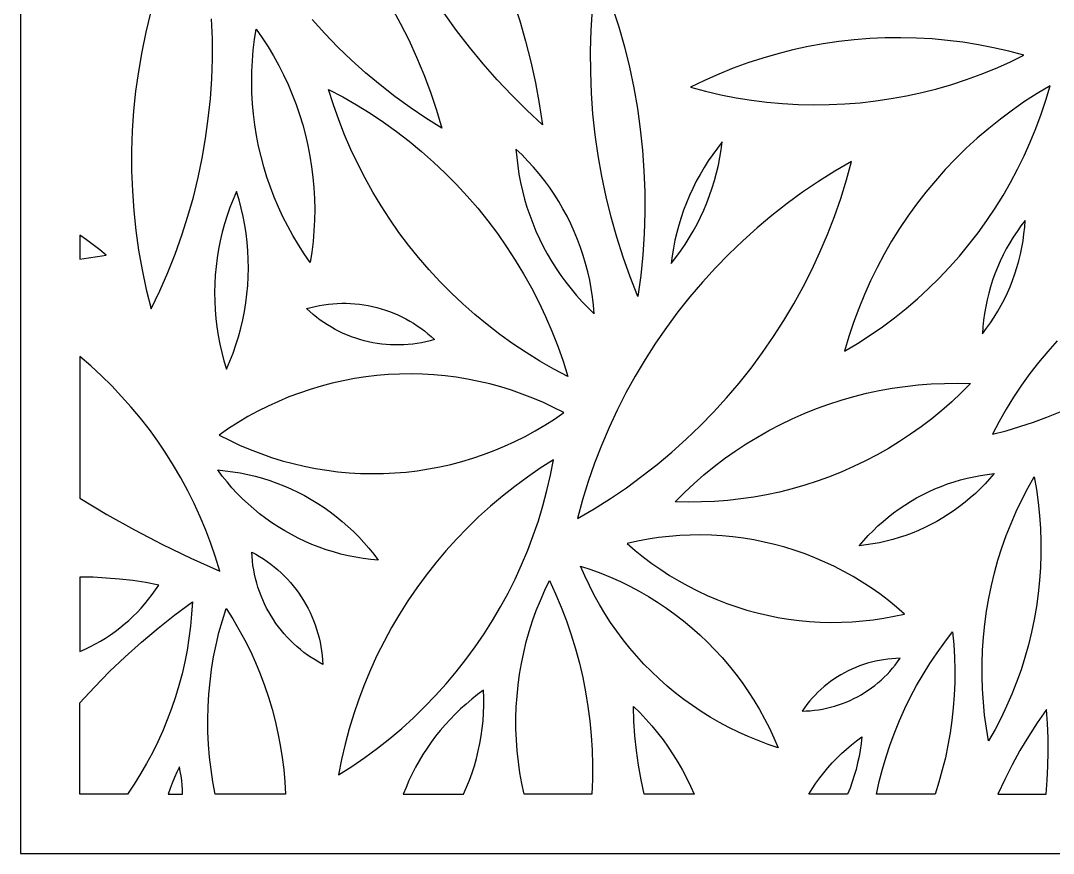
# Model space of a CAD drawing. Header units: millimetres. Extents: x 237 to 916, y 101 to 1525.
# Drawn here: x 237.5 to 586.7, y 101.3 to 383 of the extents above; entities that cross this region are included whole.
import ezdxf

# ---------------------------------------------------------------- set-up
doc = ezdxf.new("R2010")
doc.units = ezdxf.units.MM
doc.layers.add('Layer 01', color=12, linetype='Continuous', true_color=0xde0000)

msp = doc.modelspace()

# ---------------------------------------------------------------- linework, layer by layer
at = {"layer": 'Layer 01'}
for p, q in [((237.46, 1525.43), (237.46, 101.34)), ((362.8, 387.83), (365.84, 382.22)), ((404, 389.81), (406.24, 382.96)), ((281.41, 385.69), (279.8, 379.13)), ((384.89, 379.72), (380.69, 385.58)), ((430.45, 379.79), (430.91, 386.87)), ((437.57, 387.69), (439.73, 380.94)), ((302.29, 376.83), (302.04, 383.58)), ((340.31, 378.66), (336.02, 383.38)), ((365.84, 382.22), (368.69, 376.5)), ((406.24, 382.96), (408.26, 376.04)), ((439.73, 380.94), (441.66, 374.11)), ((279.8, 379.13), (278.42, 372.52)), ((316.58, 376.6), (317.12, 380.18)), ((317.12, 380.18), (319.19, 377.21)), ((344.75, 374.08), (340.31, 378.66)), ((389.27, 374), (384.89, 379.72)), ((430.23, 372.71), (430.45, 379.79)), ((535.17, 377.24), (529.9, 377.18)), ((540.43, 377.12), (535.17, 377.24)), ((302.3, 370.07), (302.29, 376.83)), ((316.15, 373.01), (316.58, 376.6)), ((319.19, 377.21), (321.15, 374.17)), ((321.15, 374.17), (323, 371.06)), ((349.36, 369.66), (344.75, 374.08)), ((368.69, 376.5), (371.34, 370.7)), ((393.85, 368.44), (389.27, 374)), ((408.26, 376.04), (410.04, 369.06)), ((441.66, 374.11), (443.36, 367.23)), ((503.75, 374.22), (498.6, 373.1)), ((508.93, 375.16), (503.75, 374.22)), ((514.15, 375.93), (508.93, 375.16)), ((519.38, 376.53), (514.15, 375.93)), ((524.63, 376.94), (519.38, 376.53)), ((529.9, 377.18), (524.63, 376.94)), ((545.69, 376.82), (540.43, 377.12)), ((550.94, 376.35), (545.69, 376.82)), ((556.17, 375.69), (550.94, 376.35)), ((561.37, 374.86), (556.17, 375.69)), ((566.54, 373.85), (561.37, 374.86)), ((571.68, 372.67), (566.54, 373.85)), ((278.42, 372.52), (277.27, 365.86)), ((315.85, 369.4), (316.15, 373.01)), ((323, 371.06), (324.75, 367.88)), ((371.34, 370.7), (373.79, 364.8)), ((430.25, 365.62), (430.23, 372.71)), ((488.44, 370.33), (483.43, 368.7)), ((493.5, 371.8), (488.44, 370.33)), ((498.6, 373.1), (493.5, 371.8)), ((576.77, 371.32), (571.68, 372.67)), ((572.03, 369.02), (576.77, 371.32)), ((302.08, 363.32), (302.3, 370.07)), ((315.68, 365.79), (315.85, 369.4)), ((324.75, 367.88), (326.38, 364.65)), ((354.11, 365.39), (349.36, 369.66)), ((398.61, 363.03), (393.85, 368.44)), ((410.04, 369.06), (411.58, 362.02)), ((443.36, 367.23), (444.82, 360.29)), ((478.48, 366.89), (473.59, 364.91)), ((483.43, 368.7), (478.48, 366.89)), ((562.33, 364.91), (567.21, 366.88)), ((567.21, 366.88), (572.03, 369.02)), ((277.27, 365.86), (276.35, 359.17)), ((301.62, 356.59), (302.08, 363.32)), ((315.63, 362.17), (315.68, 365.79)), ((326.38, 364.65), (327.91, 361.37)), ((359, 361.3), (354.11, 365.39)), ((373.79, 364.8), (376.03, 358.83)), ((430.52, 358.53), (430.25, 365.62)), ((473.59, 364.91), (468.78, 362.78)), ((557.38, 363.1), (562.33, 364.91)), ((315.7, 358.55), (315.63, 362.17)), ((327.91, 361.37), (329.31, 358.04)), ((364.04, 357.37), (359, 361.3)), ((403.55, 357.79), (398.61, 363.03)), ((411.58, 362.02), (412.88, 354.94)), ((444.82, 360.29), (446.05, 353.3)), ((468.78, 362.78), (464.04, 360.48)), ((464.04, 360.48), (469.13, 359.12)), ((542.2, 358.7), (547.31, 359.99)), ((547.31, 359.99), (552.37, 361.46)), ((552.37, 361.46), (557.38, 363.1)), ((585.62, 360.99), (581.28, 358.4)), ((584.19, 356.14), (585.62, 360.99)), ((276.35, 359.17), (275.67, 352.46)), ((300.93, 349.87), (301.62, 356.59)), ((315.9, 354.93), (315.7, 358.55)), ((329.31, 358.04), (330.61, 354.65)), ((341.59, 359.75), (346.38, 357.21)), ((343.22, 354.58), (341.59, 359.75)), ((346.38, 357.21), (351.08, 354.52)), ((369.2, 353.62), (364.04, 357.37)), ((376.03, 358.83), (378.07, 352.78)), ((408.66, 352.71), (403.55, 357.79)), ((431.02, 351.46), (430.52, 358.53)), ((469.13, 359.12), (474.26, 357.94)), ((474.26, 357.94), (479.44, 356.93)), ((479.44, 356.93), (484.64, 356.1)), ((526.66, 355.86), (531.87, 356.63)), ((531.87, 356.63), (537.06, 357.58)), ((537.06, 357.58), (542.2, 358.7)), ((581.28, 358.4), (577.02, 355.65)), ((316.22, 351.33), (315.9, 354.93)), ((330.61, 354.65), (331.78, 351.23)), ((345.02, 349.48), (343.22, 354.58)), ((351.08, 354.52), (355.68, 351.67)), ((374.49, 350.05), (369.2, 353.62)), ((378.07, 352.78), (379.9, 346.66)), ((412.88, 354.94), (413.95, 347.81)), ((446.05, 353.3), (447.03, 346.28)), ((484.64, 356.1), (489.87, 355.45)), ((489.87, 355.45), (495.11, 354.97)), ((495.11, 354.97), (500.37, 354.68)), ((500.37, 354.68), (505.64, 354.56)), ((505.64, 354.56), (510.91, 354.61)), ((510.91, 354.61), (516.17, 354.85)), ((516.17, 354.85), (521.43, 355.27)), ((521.43, 355.27), (526.66, 355.86)), ((577.02, 355.65), (572.87, 352.77)), ((582.6, 351.33), (584.19, 356.14)), ((275.67, 352.46), (275.21, 345.72)), ((300.01, 343.18), (300.93, 349.87)), ((316.67, 347.73), (316.22, 351.33)), ((331.78, 351.23), (332.84, 347.77)), ((347, 344.43), (345.02, 349.48)), ((355.68, 351.67), (360.18, 348.67)), ((379.9, 346.66), (374.49, 350.05)), ((413.95, 347.81), (408.66, 352.71)), ((431.77, 344.4), (431.02, 351.46)), ((568.81, 349.74), (564.86, 346.58)), ((572.87, 352.77), (568.81, 349.74)), ((580.85, 346.59), (582.6, 351.33)), ((317.24, 344.16), (316.67, 347.73)), ((332.84, 347.77), (333.78, 344.27)), ((360.18, 348.67), (364.58, 345.51)), ((447.03, 346.28), (447.78, 339.23)), ((564.86, 346.58), (561.02, 343.29)), ((578.93, 341.9), (580.85, 346.59)), ((275.21, 345.72), (274.99, 338.97)), ((298.86, 336.52), (300.01, 343.18)), ((317.93, 340.61), (317.24, 344.16)), ((333.78, 344.27), (334.59, 340.75)), ((349.14, 339.46), (347, 344.43)), ((364.58, 345.51), (368.88, 342.21)), ((432.75, 337.38), (431.77, 344.4)), ((561.02, 343.29), (557.29, 339.86)), ((274.99, 338.97), (275, 332.21)), ((318.75, 337.08), (317.93, 340.61)), ((334.59, 340.75), (335.29, 337.19)), ((351.45, 334.57), (349.14, 339.46)), ((368.88, 342.21), (373.05, 338.77)), ((404.98, 339.59), (405.22, 336.73)), ((407.04, 337.6), (404.98, 339.59)), ((447.78, 339.23), (448.28, 332.16)), ((473.09, 339.91), (471.52, 337.76)), ((474.73, 342), (473.09, 339.91)), ((473.95, 336.73), (474.39, 339.36)), ((474.39, 339.36), (474.73, 342)), ((557.29, 339.86), (553.68, 336.32)), ((576.86, 337.28), (578.93, 341.9)), ((297.48, 329.91), (298.86, 336.52)), ((319.69, 333.58), (318.75, 337.08)), ((335.29, 337.19), (335.86, 333.62)), ((373.05, 338.77), (377.11, 335.18)), ((405.22, 336.73), (405.56, 333.88)), ((409.04, 335.54), (407.04, 337.6)), ((410.96, 333.41), (409.04, 335.54)), ((433.98, 330.4), (432.75, 337.38)), ((470.02, 335.56), (468.59, 333.31)), ((471.52, 337.76), (470.02, 335.56)), ((473.43, 334.12), (473.95, 336.73)), ((518.46, 335.41), (512.83, 332.12)), ((516.74, 329.12), (518.46, 335.41)), ((553.68, 336.32), (550.19, 332.65)), ((574.64, 332.74), (576.86, 337.28)), ((275, 332.21), (275.24, 325.46)), ((320.74, 330.12), (319.69, 333.58)), ((335.86, 333.62), (336.31, 330.03)), ((353.93, 329.75), (351.45, 334.57)), ((377.11, 335.18), (381.04, 331.46)), ((405.56, 333.88), (406, 331.04)), ((412.81, 331.21), (410.96, 333.41)), ((448.28, 332.16), (448.55, 325.07)), ((468.59, 333.31), (467.24, 331.01)), ((472.83, 331.53), (473.43, 334.12)), ((512.83, 332.12), (507.31, 328.64)), ((550.19, 332.65), (546.83, 328.87)), ((572.26, 328.27), (574.64, 332.74)), ((295.88, 323.35), (297.48, 329.91)), ((321.92, 326.7), (320.74, 330.12)), ((336.31, 330.03), (336.63, 326.42)), ((356.56, 325.02), (353.93, 329.75)), ((381.04, 331.46), (384.85, 327.61)), ((406, 331.04), (406.53, 328.22)), ((414.59, 328.96), (412.81, 331.21)), ((416.29, 326.64), (414.59, 328.96)), ((435.44, 323.46), (433.98, 330.4)), ((465.97, 328.67), (464.78, 326.29)), ((467.24, 331.01), (465.97, 328.67)), ((471.35, 326.42), (472.13, 328.96)), ((472.13, 328.96), (472.83, 331.53)), ((507.31, 328.64), (501.92, 324.98)), ((514.8, 322.89), (516.74, 329.12)), ((546.83, 328.87), (543.59, 324.97)), ((275.24, 325.46), (275.72, 318.73)), ((310.46, 325.26), (309.3, 322.56)), ((311.31, 322.45), (310.46, 325.26)), ((323.21, 323.32), (321.92, 326.7)), ((336.63, 326.42), (336.83, 322.81)), ((359.36, 320.38), (356.56, 325.02)), ((384.85, 327.61), (388.52, 323.63)), ((406.53, 328.22), (407.16, 325.42)), ((407.16, 325.42), (407.88, 322.65)), ((417.9, 324.27), (416.29, 326.64)), ((448.55, 325.07), (448.57, 317.98)), ((464.78, 326.29), (463.67, 323.87)), ((470.49, 323.9), (471.35, 326.42)), ((501.92, 324.98), (496.65, 321.13)), ((543.59, 324.97), (540.5, 320.97)), ((569.73, 323.89), (572.26, 328.27)), ((294.04, 316.85), (295.88, 323.35)), ((309.3, 322.56), (308.24, 319.83)), ((312.05, 319.61), (311.31, 322.45)), ((324.62, 319.98), (323.21, 323.32)), ((336.83, 322.81), (336.9, 319.19)), ((388.52, 323.63), (392.06, 319.53)), ((407.88, 322.65), (408.7, 319.89)), ((419.43, 321.84), (417.9, 324.27)), ((420.88, 319.36), (419.43, 321.84)), ((437.14, 316.57), (435.44, 323.46)), ((462.64, 321.42), (461.69, 318.93)), ((463.67, 323.87), (462.64, 321.42)), ((468.51, 318.95), (469.54, 321.41)), ((469.54, 321.41), (470.49, 323.9)), ((512.66, 316.73), (514.8, 322.89)), ((567.05, 319.59), (569.73, 323.89)), ((275.72, 318.73), (276.43, 312.01)), ((308.24, 319.83), (307.28, 317.06)), ((312.7, 316.75), (312.05, 319.61)), ((326.14, 316.7), (324.62, 319.98)), ((336.9, 319.19), (336.85, 315.57)), ((362.31, 315.84), (359.36, 320.38)), ((392.06, 319.53), (395.46, 315.31)), ((408.7, 319.89), (409.62, 317.17)), ((422.25, 316.84), (420.88, 319.36)), ((448.57, 317.98), (448.35, 310.89)), ((461.69, 318.93), (460.83, 316.41)), ((467.4, 316.54), (468.51, 318.95)), ((496.65, 321.13), (491.52, 317.12)), ((540.5, 320.97), (537.53, 316.87)), ((564.23, 315.39), (567.05, 319.59)), ((291.99, 310.42), (294.04, 316.85)), ((307.28, 317.06), (306.41, 314.25)), ((313.25, 313.87), (312.7, 316.75)), ((327.78, 313.47), (326.14, 316.7)), ((336.85, 315.57), (336.67, 311.95)), ((365.41, 311.41), (362.31, 315.84)), ((395.46, 315.31), (398.71, 310.98)), ((409.62, 317.17), (410.63, 314.49)), ((410.63, 314.49), (411.72, 311.83)), ((423.53, 314.27), (422.25, 316.84)), ((439.07, 309.75), (437.14, 316.57)), ((460.83, 316.41), (460.05, 313.87)), ((466.21, 314.16), (467.4, 316.54)), ((491.52, 317.12), (486.52, 312.93)), ((510.32, 310.65), (512.66, 316.73)), ((537.53, 316.87), (534.71, 312.67)), ((561.27, 311.29), (564.23, 315.39)), ((577.19, 315.46), (575.78, 313.62)), ((577.03, 313.15), (577.19, 315.46)), ((276.43, 312.01), (277.37, 305.33)), ((305.64, 311.42), (304.97, 308.57)), ((306.41, 314.25), (305.64, 311.42)), ((313.7, 310.97), (313.25, 313.87)), ((314.04, 308.06), (313.7, 310.97)), ((329.52, 310.3), (327.78, 313.47)), ((336.67, 311.95), (336.37, 308.34)), ((368.66, 307.08), (365.41, 311.41)), ((398.71, 310.98), (401.81, 306.55)), ((411.72, 311.83), (412.91, 309.22)), ((424.71, 311.65), (423.53, 314.27)), ((425.81, 309), (424.71, 311.65)), ((448.35, 310.89), (447.89, 303.81)), ((459.35, 311.3), (458.75, 308.71)), ((460.05, 313.87), (459.35, 311.3)), ((463.59, 309.52), (464.94, 311.82)), ((464.94, 311.82), (466.21, 314.16)), ((486.52, 312.93), (481.67, 308.58)), ((534.71, 312.67), (532.04, 308.37)), ((558.17, 307.28), (561.27, 311.29)), ((574.45, 311.73), (573.17, 309.8)), ((575.78, 313.62), (574.45, 311.73)), ((576.79, 310.85), (577.03, 313.15)), ((259.76, 308.87), (257.46, 310.43)), ((257.46, 310.43), (257.46, 302.38)), ((262.02, 307.23), (259.76, 308.87)), ((289.71, 304.06), (291.99, 310.42)), ((304.97, 308.57), (304.4, 305.69)), ((314.29, 305.13), (314.04, 308.06)), ((331.38, 307.19), (329.52, 310.3)), ((336.37, 308.34), (335.95, 304.75)), ((412.91, 309.22), (414.19, 306.65)), ((426.82, 306.31), (425.81, 309)), ((441.23, 302.99), (439.07, 309.75)), ((458.75, 308.71), (458.23, 306.1)), ((462.16, 307.27), (463.59, 309.52)), ((481.67, 308.58), (476.96, 304.06)), ((507.77, 304.65), (510.32, 310.65)), ((532.04, 308.37), (529.51, 303.99)), ((571.96, 307.83), (570.82, 305.82)), ((573.17, 309.8), (571.96, 307.83)), ((576.08, 306.28), (576.47, 308.56)), ((576.47, 308.56), (576.79, 310.85)), ((264.21, 305.52), (262.02, 307.23)), ((266.34, 303.73), (264.21, 305.52)), ((277.37, 305.33), (278.55, 298.67)), ((287.21, 297.79), (289.71, 304.06)), ((304.4, 305.69), (303.93, 302.79)), ((314.43, 302.2), (314.29, 305.13)), ((333.34, 304.14), (331.38, 307.19)), ((335.4, 301.17), (333.34, 304.14)), ((335.95, 304.75), (335.4, 301.17)), ((372.06, 302.86), (368.66, 307.08)), ((401.81, 306.55), (404.76, 302.01)), ((414.19, 306.65), (415.55, 304.12)), ((415.55, 304.12), (417, 301.65)), ((427.73, 303.59), (426.82, 306.31)), ((458.23, 306.1), (457.79, 303.47)), ((459.09, 302.92), (460.67, 305.07)), ((460.67, 305.07), (462.16, 307.27)), ((476.96, 304.06), (472.41, 299.39)), ((505.02, 298.74), (507.77, 304.65)), ((529.51, 303.99), (527.13, 299.52)), ((554.94, 303.39), (558.17, 307.28)), ((570.82, 305.82), (569.75, 303.76)), ((575.05, 301.77), (575.61, 304.01)), ((575.61, 304.01), (576.08, 306.28)), ((257.46, 302.38), (260.43, 302.74)), ((260.43, 302.74), (263.4, 303.19)), ((263.4, 303.19), (266.34, 303.73)), ((303.93, 302.79), (303.56, 299.88)), ((314.47, 299.27), (314.43, 302.2)), ((375.6, 298.76), (372.06, 302.86)), ((404.76, 302.01), (407.56, 297.37)), ((417, 301.65), (418.54, 299.22)), ((428.55, 300.84), (427.73, 303.59)), ((429.28, 298.06), (428.55, 300.84)), ((443.62, 296.32), (441.23, 302.99)), ((447.89, 303.81), (447.18, 296.76)), ((457.79, 303.47), (457.45, 300.83)), ((457.45, 300.83), (459.09, 302.92)), ((551.58, 299.61), (554.94, 303.39)), ((568.76, 301.68), (567.83, 299.56)), ((569.75, 303.76), (568.76, 301.68)), ((574.43, 299.54), (575.05, 301.77)), ((278.55, 298.67), (279.95, 292.07)), ((284.5, 291.6), (287.21, 297.79)), ((303.29, 296.96), (303.13, 294.03)), ((303.56, 299.88), (303.29, 296.96)), ((314.41, 296.33), (314.47, 299.27)), ((379.27, 294.78), (375.6, 298.76)), ((407.56, 297.37), (410.19, 292.64)), ((418.54, 299.22), (420.15, 296.85)), ((429.91, 295.26), (429.28, 298.06)), ((472.41, 299.39), (468.02, 294.57)), ((502.07, 292.92), (505.02, 298.74)), ((527.13, 299.52), (524.9, 294.97)), ((548.09, 295.94), (551.58, 299.61)), ((566.98, 297.41), (566.2, 295.23)), ((567.83, 299.56), (566.98, 297.41)), ((572.95, 295.16), (573.72, 297.34)), ((573.72, 297.34), (574.43, 299.54)), ((303.13, 294.03), (303.07, 291.1)), ((313.98, 290.48), (314.24, 293.41)), ((314.24, 293.41), (314.41, 296.33)), ((383.08, 290.93), (379.27, 294.78)), ((420.15, 296.85), (421.85, 294.53)), ((421.85, 294.53), (423.62, 292.27)), ((430.44, 292.44), (429.91, 295.26)), ((446.24, 289.73), (443.62, 296.32)), ((447.18, 296.76), (446.24, 289.73)), ((468.02, 294.57), (463.8, 289.6)), ((524.9, 294.97), (522.83, 290.36)), ((544.48, 292.39), (548.09, 295.94)), ((566.2, 295.23), (565.49, 293.02)), ((572.09, 293.01), (572.95, 295.16)), ((279.95, 292.07), (281.58, 285.51)), ((281.58, 285.51), (284.5, 291.6)), ((303.07, 291.1), (303.11, 288.16)), ((313.61, 287.57), (313.98, 290.48)), ((387.01, 287.21), (383.08, 290.93)), ((410.19, 292.64), (412.67, 287.83)), ((423.62, 292.27), (425.47, 290.08)), ((425.47, 290.08), (427.4, 287.95)), ((430.88, 289.6), (430.44, 292.44)), ((498.93, 287.21), (502.07, 292.92)), ((522.83, 290.36), (520.92, 285.67)), ((540.75, 288.97), (544.48, 292.39)), ((564.87, 290.8), (564.32, 288.55)), ((565.49, 293.02), (564.87, 290.8)), ((570.17, 288.8), (571.17, 290.89)), ((571.17, 290.89), (572.09, 293.01)), ((303.11, 288.16), (303.25, 285.23)), ((313.14, 284.68), (313.61, 287.57)), ((337.08, 286.35), (338.56, 286.65)), ((338.56, 286.65), (340.04, 286.9)), ((340.04, 286.9), (341.53, 287.1)), ((341.53, 287.1), (343.03, 287.26)), ((343.03, 287.26), (344.53, 287.36)), ((344.53, 287.36), (346.03, 287.4)), ((346.03, 287.4), (347.53, 287.4)), ((347.53, 287.4), (349.03, 287.35)), ((349.03, 287.35), (350.53, 287.25)), ((350.53, 287.25), (352.03, 287.09)), ((352.03, 287.09), (353.52, 286.89)), ((353.52, 286.89), (355, 286.63)), ((355, 286.63), (356.47, 286.33)), ((391.07, 283.63), (387.01, 287.21)), ((412.67, 287.83), (414.98, 282.93)), ((427.4, 287.95), (429.39, 285.89)), ((431.22, 286.75), (430.88, 289.6)), ((431.46, 283.89), (431.22, 286.75)), ((463.8, 289.6), (459.75, 284.5)), ((495.6, 281.61), (498.93, 287.21)), ((536.91, 285.68), (540.75, 288.97)), ((564.32, 288.55), (563.84, 286.29)), ((567.96, 284.73), (569.1, 286.75)), ((569.1, 286.75), (570.17, 288.8)), ((303.25, 285.23), (303.49, 282.31)), ((312.57, 281.8), (313.14, 284.68)), ((334.17, 285.6), (335.62, 286)), ((335.28, 284.58), (334.17, 285.6)), ((336.42, 283.6), (335.28, 284.58)), ((335.62, 286), (337.08, 286.35)), ((337.59, 282.65), (336.42, 283.6)), ((356.47, 286.33), (357.93, 285.97)), ((357.93, 285.97), (359.38, 285.57)), ((359.38, 285.57), (360.82, 285.12)), ((360.82, 285.12), (362.23, 284.62)), ((362.23, 284.62), (363.63, 284.07)), ((363.63, 284.07), (365.02, 283.47)), ((365.02, 283.47), (366.38, 282.83)), ((395.24, 280.18), (391.07, 283.63)), ((414.98, 282.93), (417.12, 277.96)), ((429.39, 285.89), (431.46, 283.89)), ((459.75, 284.5), (455.86, 279.26)), ((520.92, 285.67), (519.17, 280.92)), ((532.96, 282.52), (536.91, 285.68)), ((563.45, 284.01), (563.13, 281.71)), ((563.84, 286.29), (563.45, 284.01)), ((566.75, 282.76), (567.96, 284.73)), ((303.49, 282.31), (303.84, 279.39)), ((311.9, 278.94), (312.57, 281.8)), ((338.79, 281.75), (337.59, 282.65)), ((340.02, 280.89), (338.79, 281.75)), ((341.28, 280.07), (340.02, 280.89)), ((342.57, 279.3), (341.28, 280.07)), ((366.38, 282.83), (367.71, 282.14)), ((367.71, 282.14), (369.03, 281.41)), ((369.03, 281.41), (370.31, 280.64)), ((370.31, 280.64), (371.57, 279.82)), ((371.57, 279.82), (372.81, 278.95)), ((399.54, 276.88), (395.24, 280.18)), ((492.08, 276.12), (495.6, 281.61)), ((519.17, 280.92), (517.57, 276.12)), ((524.74, 276.61), (528.9, 279.49)), ((528.9, 279.49), (532.96, 282.52)), ((563.13, 281.71), (562.89, 279.41)), ((564.14, 278.94), (565.48, 280.83)), ((565.48, 280.83), (566.75, 282.76)), ((303.84, 279.39), (304.29, 276.5)), ((304.29, 276.5), (304.84, 273.61)), ((310.26, 273.31), (311.13, 276.11)), ((311.13, 276.11), (311.9, 278.94)), ((343.88, 278.56), (342.57, 279.3)), ((345.22, 277.88), (343.88, 278.56)), ((346.58, 277.23), (345.22, 277.88)), ((347.96, 276.64), (346.58, 277.23)), ((349.36, 276.09), (347.96, 276.64)), ((350.78, 275.59), (349.36, 276.09)), ((372.81, 278.95), (374.01, 278.05)), ((374.01, 278.05), (375.18, 277.11)), ((375.18, 277.11), (376.32, 276.13)), ((376.32, 276.13), (377.42, 275.11)), ((403.94, 273.72), (399.54, 276.88)), ((417.12, 277.96), (419.1, 272.92)), ((455.86, 279.26), (452.16, 273.89)), ((488.37, 270.75), (492.08, 276.12)), ((517.57, 276.12), (516.15, 271.26)), ((520.49, 273.86), (524.74, 276.61)), ((562.89, 279.41), (562.73, 277.1)), ((562.73, 277.1), (564.14, 278.94)), ((304.84, 273.61), (305.48, 270.75)), ((309.3, 270.54), (310.26, 273.31)), ((352.21, 275.14), (350.78, 275.59)), ((353.66, 274.73), (352.21, 275.14)), ((355.12, 274.38), (353.66, 274.73)), ((356.59, 274.07), (355.12, 274.38)), ((358.08, 273.82), (356.59, 274.07)), ((359.57, 273.61), (358.08, 273.82)), ((361.06, 273.46), (359.57, 273.61)), ((362.56, 273.36), (361.06, 273.46)), ((364.06, 273.3), (362.56, 273.36)), ((365.57, 273.3), (364.06, 273.3)), ((367.07, 273.35), (365.57, 273.3)), ((368.57, 273.45), (367.07, 273.35)), ((370.07, 273.6), (368.57, 273.45)), ((371.56, 273.8), (370.07, 273.6)), ((373.04, 274.05), (371.56, 273.8)), ((374.51, 274.36), (373.04, 274.05)), ((375.97, 274.71), (374.51, 274.36)), ((377.42, 275.11), (375.97, 274.71)), ((408.44, 270.72), (403.94, 273.72)), ((419.1, 272.92), (420.9, 267.81)), ((452.16, 273.89), (448.64, 268.41)), ((516.15, 271.26), (520.49, 273.86)), ((588.04, 274.76), (584.83, 271.15)), ((261.16, 266.2), (257.46, 269.39)), ((257.46, 269.39), (257.46, 221.49)), ((305.48, 270.75), (306.23, 267.91)), ((308.23, 267.8), (309.3, 270.54)), ((413.04, 267.87), (408.44, 270.72)), ((484.49, 265.51), (488.37, 270.75)), ((584.83, 271.15), (581.74, 267.43)), ((264.76, 262.9), (261.16, 266.2)), ((306.23, 267.91), (307.08, 265.1)), ((307.08, 265.1), (308.23, 267.8)), ((417.74, 265.18), (413.04, 267.87)), ((420.9, 267.81), (422.53, 262.65)), ((448.64, 268.41), (445.31, 262.8)), ((480.44, 260.41), (484.49, 265.51)), ((581.74, 267.43), (578.79, 263.61)), ((268.24, 259.47), (264.76, 262.9)), ((354.16, 262.51), (350.36, 261.92)), ((357.97, 262.95), (354.16, 262.51)), ((361.8, 263.27), (357.97, 262.95)), ((365.64, 263.45), (361.8, 263.27)), ((369.49, 263.5), (365.64, 263.45)), ((373.33, 263.42), (369.49, 263.5)), ((377.17, 263.2), (373.33, 263.42)), ((381, 262.85), (377.17, 263.2)), ((384.81, 262.37), (381, 262.85)), ((388.61, 261.75), (384.81, 262.37)), ((422.53, 262.65), (417.74, 265.18)), ((445.31, 262.8), (442.17, 257.09)), ((578.79, 263.61), (575.97, 259.69)), ((271.61, 255.93), (268.24, 259.47)), ((339.11, 259.39), (335.43, 258.29)), ((342.83, 260.37), (339.11, 259.39)), ((346.58, 261.21), (342.83, 260.37)), ((350.36, 261.92), (346.58, 261.21)), ((392.38, 261), (388.61, 261.75)), ((396.12, 260.12), (392.38, 261)), ((399.83, 259.12), (396.12, 260.12)), ((403.5, 257.98), (399.83, 259.12)), ((476.21, 255.44), (480.44, 260.41)), ((527.86, 257.88), (532.22, 258.66)), ((532.22, 258.66), (536.61, 259.3)), ((536.61, 259.3), (541.01, 259.79)), ((541.01, 259.79), (545.43, 260.13)), ((545.43, 260.13), (549.86, 260.32)), ((549.86, 260.32), (554.3, 260.36)), ((554.3, 260.36), (558.73, 260.25)), ((558.73, 260.25), (555.6, 257.11)), ((575.97, 259.69), (573.29, 255.67)), ((274.86, 252.29), (271.61, 255.93)), ((328.19, 255.71), (324.64, 254.23)), ((331.78, 257.06), (328.19, 255.71)), ((335.43, 258.29), (331.78, 257.06)), ((407.13, 256.72), (403.5, 257.98)), ((410.72, 255.33), (407.13, 256.72)), ((414.25, 253.82), (410.72, 255.33)), ((442.17, 257.09), (439.22, 251.27)), ((471.82, 250.62), (476.21, 255.44)), ((514.96, 254.65), (519.22, 255.87)), ((519.22, 255.87), (523.52, 256.95)), ((523.52, 256.95), (527.86, 257.88)), ((555.6, 257.11), (552.36, 254.08)), ((573.29, 255.67), (570.76, 251.57)), ((277.99, 248.53), (274.86, 252.29)), ((321.14, 252.62), (317.71, 250.9)), ((324.64, 254.23), (321.14, 252.62)), ((417.73, 252.18), (414.25, 253.82)), ((421.15, 250.43), (417.73, 252.18)), ((502.46, 250.13), (506.58, 251.77)), ((506.58, 251.77), (510.74, 253.28)), ((510.74, 253.28), (514.96, 254.65)), ((552.36, 254.08), (549.02, 251.16)), ((570.76, 251.57), (568.36, 247.37)), ((280.98, 244.68), (277.99, 248.53)), ((314.33, 249.06), (311.02, 247.1)), ((317.71, 250.9), (314.33, 249.06)), ((414.75, 246.18), (417.99, 248.25)), ((417.99, 248.25), (421.15, 250.43)), ((439.22, 251.27), (436.47, 245.36)), ((467.28, 245.95), (471.82, 250.62)), ((494.41, 246.42), (498.4, 248.34)), ((498.4, 248.34), (502.46, 250.13)), ((545.59, 248.36), (542.07, 245.67)), ((549.02, 251.16), (545.59, 248.36)), ((580, 247.2), (584.52, 248.89)), ((584.52, 248.89), (588.99, 250.74)), ((283.85, 240.72), (280.98, 244.68)), ((307.78, 245.03), (304.62, 242.85)), ((311.02, 247.1), (307.78, 245.03)), ((411.44, 244.22), (414.75, 246.18)), ((436.47, 245.36), (433.92, 239.36)), ((462.57, 241.44), (467.28, 245.95)), ((490.48, 244.36), (494.41, 246.42)), ((542.07, 245.67), (538.45, 243.1)), ((568.36, 247.37), (566.11, 243.1)), ((570.79, 244.31), (575.42, 245.68)), ((575.42, 245.68), (580, 247.2)), ((304.62, 242.85), (308.04, 241.1)), ((308.04, 241.1), (311.52, 239.46)), ((404.63, 240.66), (408.07, 242.38)), ((408.07, 242.38), (411.44, 244.22)), ((457.72, 237.08), (462.57, 241.44)), ((482.85, 239.86), (486.63, 242.17)), ((486.63, 242.17), (490.48, 244.36)), ((538.45, 243.1), (534.75, 240.66)), ((566.11, 243.1), (570.79, 244.31)), ((286.59, 236.68), (283.85, 240.72)), ((311.52, 239.46), (315.05, 237.95)), ((315.05, 237.95), (318.64, 236.56)), ((393.99, 236.22), (397.59, 237.57)), ((397.59, 237.57), (401.13, 239.05)), ((401.13, 239.05), (404.63, 240.66)), ((433.92, 239.36), (431.57, 233.28)), ((479.15, 237.42), (482.85, 239.86)), ((530.97, 238.34), (527.12, 236.16)), ((534.75, 240.66), (530.97, 238.34)), ((289.19, 232.54), (286.59, 236.68)), ((318.64, 236.56), (322.27, 235.3)), ((322.27, 235.3), (325.94, 234.16)), ((325.94, 234.16), (329.65, 233.16)), ((386.66, 233.89), (390.35, 234.99)), ((390.35, 234.99), (393.99, 236.22)), ((417.7, 234.48), (413.21, 231.62)), ((416.67, 229.26), (417.7, 234.48)), ((452.72, 232.9), (457.72, 237.08)), ((472.01, 232.16), (475.53, 234.85)), ((475.53, 234.85), (479.15, 237.42)), ((523.19, 234.1), (519.19, 232.18)), ((527.12, 236.16), (523.19, 234.1)), ((291.65, 228.32), (289.19, 232.54)), ((304.09, 231.02), (306.65, 230.77)), ((305.63, 228.96), (304.09, 231.02)), ((306.65, 230.77), (309.2, 230.43)), ((329.65, 233.16), (333.4, 232.28)), ((333.4, 232.28), (337.17, 231.53)), ((337.17, 231.53), (340.96, 230.92)), ((340.96, 230.92), (344.77, 230.43)), ((367.8, 230.33), (371.62, 230.78)), ((371.62, 230.78), (375.42, 231.36)), ((375.42, 231.36), (379.19, 232.07)), ((379.19, 232.07), (382.94, 232.91)), ((382.94, 232.91), (386.66, 233.89)), ((413.21, 231.62), (408.83, 228.62)), ((431.57, 233.28), (429.43, 227.12)), ((447.59, 228.88), (452.72, 232.9)), ((468.57, 229.36), (472.01, 232.16)), ((519.19, 232.18), (515.14, 230.39)), ((293.97, 224.02), (291.65, 228.32)), ((307.25, 226.96), (305.63, 228.96)), ((309.2, 230.43), (311.74, 230.01)), ((311.74, 230.01), (314.26, 229.49)), ((314.26, 229.49), (316.76, 228.89)), ((316.76, 228.89), (319.24, 228.21)), ((319.24, 228.21), (321.69, 227.44)), ((321.69, 227.44), (324.12, 226.58)), ((344.77, 230.43), (348.6, 230.08)), ((348.6, 230.08), (352.44, 229.86)), ((352.44, 229.86), (356.28, 229.78)), ((356.28, 229.78), (360.13, 229.83)), ((360.13, 229.83), (363.97, 230.01)), ((363.97, 230.01), (367.8, 230.33)), ((408.83, 228.62), (404.54, 225.47)), ((415.47, 224.08), (416.67, 229.26)), ((429.43, 227.12), (427.5, 220.89)), ((442.32, 225.04), (447.59, 228.88)), ((465.24, 226.44), (468.57, 229.36)), ((506.85, 227.24), (502.63, 225.87)), ((511.02, 228.74), (506.85, 227.24)), ((515.14, 230.39), (511.02, 228.74)), ((553.14, 227.02), (555.35, 227.68)), ((555.35, 227.68), (557.58, 228.26)), ((557.58, 228.26), (559.83, 228.76)), ((559.83, 228.76), (562.1, 229.19)), ((562.1, 229.19), (564.38, 229.54)), ((565.17, 228.05), (563.62, 226.35)), ((564.38, 229.54), (566.67, 229.81)), ((566.67, 229.81), (565.17, 228.05)), ((578.12, 224.88), (580.29, 228.73)), ((580.29, 228.73), (581.03, 224.38)), ((296.15, 219.65), (293.97, 224.02)), ((308.93, 225.01), (307.25, 226.96)), ((310.68, 223.12), (308.93, 225.01)), ((324.12, 226.58), (326.51, 225.64)), ((326.51, 225.64), (328.87, 224.62)), ((328.87, 224.62), (331.2, 223.52)), ((404.54, 225.47), (400.37, 222.17)), ((414.1, 218.94), (415.47, 224.08)), ((436.92, 221.37), (442.32, 225.04)), ((462, 223.41), (465.24, 226.44)), ((494.07, 223.57), (489.74, 222.64)), ((498.37, 224.65), (494.07, 223.57)), ((502.63, 225.87), (498.37, 224.65)), ((542.48, 222.64), (544.55, 223.66)), ((544.55, 223.66), (546.65, 224.61)), ((546.65, 224.61), (548.79, 225.49)), ((548.79, 225.49), (550.95, 226.29)), ((550.95, 226.29), (553.14, 227.02)), ((562.01, 224.7), (560.35, 223.1)), ((563.62, 226.35), (562.01, 224.7)), ((576.09, 220.97), (578.12, 224.88)), ((581.03, 224.38), (581.63, 220.01)), ((257.46, 221.49), (266.6, 215.96)), ((312.49, 221.3), (310.68, 223.12)), ((314.36, 219.54), (312.49, 221.3)), ((331.2, 223.52), (333.48, 222.34)), ((333.48, 222.34), (335.73, 221.08)), ((335.73, 221.08), (337.92, 219.74)), ((400.37, 222.17), (396.31, 218.74)), ((427.5, 220.89), (425.78, 214.61)), ((431.41, 217.9), (436.92, 221.37)), ((458.87, 220.27), (462, 223.41)), ((463.3, 220.16), (458.87, 220.27)), ((467.73, 220.2), (463.3, 220.16)), ((472.16, 220.39), (467.73, 220.2)), ((476.58, 220.73), (472.16, 220.39)), ((480.99, 221.22), (476.58, 220.73)), ((485.38, 221.85), (480.99, 221.22)), ((489.74, 222.64), (485.38, 221.85)), ((536.5, 219.17), (538.46, 220.4)), ((538.46, 220.4), (540.45, 221.55)), ((540.45, 221.55), (542.48, 222.64)), ((556.86, 220.08), (555.04, 218.67)), ((558.63, 221.56), (556.86, 220.08)), ((560.35, 223.1), (558.63, 221.56)), ((574.2, 216.98), (576.09, 220.97)), ((298.17, 215.21), (296.15, 219.65)), ((316.3, 217.84), (314.36, 219.54)), ((318.29, 216.21), (316.3, 217.84)), ((337.92, 219.74), (340.07, 218.33)), ((340.07, 218.33), (342.17, 216.84)), ((342.17, 216.84), (344.22, 215.28)), ((396.31, 218.74), (392.36, 215.17)), ((412.55, 213.85), (414.1, 218.94)), ((425.78, 214.61), (431.41, 217.9)), ((532.72, 216.52), (534.59, 217.88)), ((534.59, 217.88), (536.5, 219.17)), ((553.17, 217.31), (551.26, 216.02)), ((555.04, 218.67), (553.17, 217.31)), ((572.44, 212.94), (574.2, 216.98)), ((581.63, 220.01), (582.08, 215.62)), ((266.6, 215.96), (275.91, 210.73)), ((300.05, 210.7), (298.17, 215.21)), ((320.34, 214.65), (318.29, 216.21)), ((322.44, 213.17), (320.34, 214.65)), ((324.59, 211.76), (322.44, 213.17)), ((344.22, 215.28), (346.21, 213.65)), ((346.21, 213.65), (348.14, 211.96)), ((392.36, 215.17), (388.54, 211.47)), ((410.84, 208.82), (412.55, 213.85)), ((527.42, 212.09), (529.14, 213.63)), ((529.14, 213.63), (530.91, 215.11)), ((530.91, 215.11), (532.72, 216.52)), ((547.31, 213.64), (545.28, 212.55)), ((549.31, 214.79), (547.31, 213.64)), ((551.26, 216.02), (549.31, 214.79)), ((582.08, 215.62), (582.38, 211.22)), ((275.91, 210.73), (285.38, 205.79)), ((301.78, 206.13), (300.05, 210.7)), ((326.78, 210.42), (324.59, 211.76)), ((329.02, 209.16), (326.78, 210.42)), ((348.14, 211.96), (350.02, 210.2)), ((350.02, 210.2), (351.83, 208.37)), ((388.54, 211.47), (384.85, 207.64)), ((524.14, 208.84), (525.75, 210.49)), ((525.75, 210.49), (527.42, 212.09)), ((538.97, 209.7), (536.81, 208.9)), ((541.11, 210.58), (538.97, 209.7)), ((543.21, 211.53), (541.11, 210.58)), ((545.28, 212.55), (543.21, 211.53)), ((570.82, 208.83), (572.44, 212.94)), ((582.38, 211.22), (582.53, 206.81)), ((303.36, 201.5), (301.78, 206.13)), ((331.31, 207.97), (329.02, 209.16)), ((333.63, 206.87), (331.31, 207.97)), ((335.99, 205.85), (333.63, 206.87)), ((351.83, 208.37), (353.58, 206.48)), ((353.58, 206.48), (355.26, 204.54)), ((384.85, 207.64), (381.29, 203.7)), ((408.95, 203.85), (410.84, 208.82)), ((446.1, 206.97), (442.59, 206.2)), ((442.59, 206.2), (445.31, 203.84)), ((449.64, 207.62), (446.1, 206.97)), ((453.2, 208.15), (449.64, 207.62)), ((456.77, 208.55), (453.2, 208.15)), ((460.36, 208.83), (456.77, 208.55)), ((463.95, 208.99), (460.36, 208.83)), ((467.55, 209.03), (463.95, 208.99)), ((471.14, 208.94), (467.55, 209.03)), ((474.73, 208.72), (471.14, 208.94)), ((478.31, 208.38), (474.73, 208.72)), ((481.88, 207.92), (478.31, 208.38)), ((485.43, 207.34), (481.88, 207.92)), ((488.95, 206.63), (485.43, 207.34)), ((492.45, 205.8), (488.95, 206.63)), ((521.09, 205.38), (522.59, 207.14)), ((522.59, 207.14), (524.14, 208.84)), ((527.93, 206.43), (525.66, 206)), ((530.18, 206.93), (527.93, 206.43)), ((532.41, 207.51), (530.18, 206.93)), ((534.62, 208.17), (532.41, 207.51)), ((536.81, 208.9), (534.62, 208.17)), ((569.34, 204.68), (570.82, 208.83)), ((582.53, 206.81), (582.52, 202.4)), ((285.38, 205.79), (295.01, 201.16)), ((315.63, 203.27), (316.97, 202.55)), ((315.72, 201.76), (315.63, 203.27)), ((338.39, 204.91), (335.99, 205.85)), ((340.81, 204.06), (338.39, 204.91)), ((343.27, 203.28), (340.81, 204.06)), ((345.75, 202.6), (343.27, 203.28)), ((348.25, 202), (345.75, 202.6)), ((355.26, 204.54), (356.87, 202.53)), ((381.29, 203.7), (377.86, 199.63)), ((406.9, 198.94), (408.95, 203.85)), ((445.31, 203.84), (448.1, 201.58)), ((495.92, 204.86), (492.45, 205.8)), ((499.36, 203.79), (495.92, 204.86)), ((502.76, 202.61), (499.36, 203.79)), ((506.11, 201.3), (502.76, 202.61)), ((523.38, 205.65), (521.09, 205.38)), ((525.66, 206), (523.38, 205.65)), ((568.01, 200.47), (569.34, 204.68)), ((295.01, 201.16), (304.78, 196.83)), ((304.78, 196.83), (303.36, 201.5)), ((315.85, 200.24), (315.72, 201.76)), ((316.04, 198.73), (315.85, 200.24)), ((316.97, 202.55), (318.28, 201.78)), ((318.28, 201.78), (319.56, 200.96)), ((319.56, 200.96), (320.81, 200.1)), ((320.81, 200.1), (322.04, 199.2)), ((322.04, 199.2), (323.23, 198.26)), ((350.77, 201.49), (348.25, 202)), ((353.31, 201.06), (350.77, 201.49)), ((355.86, 200.72), (353.31, 201.06)), ((358.42, 200.48), (355.86, 200.72)), ((356.87, 202.53), (358.42, 200.48)), ((377.86, 199.63), (374.57, 195.45)), ((448.1, 201.58), (450.97, 199.41)), ((450.97, 199.41), (453.92, 197.35)), ((509.41, 199.89), (506.11, 201.3)), ((512.67, 198.36), (509.41, 199.89)), ((566.82, 196.23), (568.01, 200.47)), ((582.52, 202.4), (582.37, 197.99)), ((316.27, 197.23), (316.04, 198.73)), ((316.56, 195.74), (316.27, 197.23)), ((316.9, 194.26), (316.56, 195.74)), ((323.23, 198.26), (324.39, 197.28)), ((324.39, 197.28), (325.52, 196.26)), ((325.52, 196.26), (326.61, 195.2)), ((404.68, 194.11), (406.9, 198.94)), ((426.85, 198.5), (430.27, 197.37)), ((428.27, 195.19), (426.85, 198.5)), ((430.27, 197.37), (433.65, 196.11)), ((433.65, 196.11), (436.99, 194.75)), ((453.92, 197.35), (456.93, 195.38)), ((515.87, 196.72), (512.67, 198.36)), ((519.01, 194.97), (515.87, 196.72)), ((565.77, 191.94), (566.82, 196.23)), ((582.37, 197.99), (582.07, 193.59)), ((261.94, 194.71), (257.46, 194.78)), ((257.46, 194.78), (257.46, 169.61)), ((266.43, 194.48), (261.94, 194.71)), ((270.9, 194.11), (266.43, 194.48)), ((275.35, 193.59), (270.9, 194.11)), ((279.79, 192.91), (275.35, 193.59)), ((284.2, 192.09), (279.79, 192.91)), ((317.29, 192.79), (316.9, 194.26)), ((317.72, 191.34), (317.29, 192.79)), ((326.61, 195.2), (327.66, 194.11)), ((327.66, 194.11), (328.68, 192.98)), ((328.68, 192.98), (329.66, 191.82)), ((374.57, 195.45), (371.43, 191.16)), ((402.3, 189.35), (404.68, 194.11)), ((414.72, 190.33), (416.32, 193.68)), ((416.32, 193.68), (418.4, 189.16)), ((429.8, 191.92), (428.27, 195.19)), ((436.99, 194.75), (440.28, 193.27)), ((440.28, 193.27), (443.52, 191.68)), ((456.93, 195.38), (460.01, 193.53)), ((460.01, 193.53), (463.15, 191.78)), ((522.09, 193.11), (519.01, 194.97)), ((525.11, 191.15), (522.09, 193.11)), ((582.07, 193.59), (581.62, 189.2)), ((280.75, 187.29), (281.95, 188.85)), ((281.95, 188.85), (283.11, 190.45)), ((283.11, 190.45), (284.2, 192.09)), ((318.21, 189.9), (317.72, 191.34)), ((318.75, 188.47), (318.21, 189.9)), ((329.66, 191.82), (330.59, 190.62)), ((330.59, 190.62), (331.49, 189.4)), ((331.49, 189.4), (332.35, 188.14)), ((371.43, 191.16), (368.43, 186.77)), ((399.76, 184.68), (402.3, 189.35)), ((413.23, 186.92), (414.72, 190.33)), ((418.4, 189.16), (420.32, 184.58)), ((431.44, 188.71), (429.8, 191.92)), ((433.19, 185.56), (431.44, 188.71)), ((443.52, 191.68), (446.7, 189.99)), ((446.7, 189.99), (449.82, 188.18)), ((463.15, 191.78), (466.35, 190.14)), ((466.35, 190.14), (469.61, 188.61)), ((469.61, 188.61), (472.92, 187.19)), ((528.05, 189.09), (525.11, 191.15)), ((530.92, 186.92), (528.05, 189.09)), ((564.87, 187.62), (565.77, 191.94)), ((581.62, 189.2), (581.01, 184.83)), ((278.2, 184.29), (279.5, 185.77)), ((279.5, 185.77), (280.75, 187.29)), ((289.65, 182.02), (295.53, 186.38)), ((295.53, 186.38), (295.29, 182.3)), ((319.33, 187.07), (318.75, 188.47)), ((319.96, 185.69), (319.33, 187.07)), ((320.64, 184.33), (319.96, 185.69)), ((332.35, 188.14), (333.16, 186.85)), ((333.16, 186.85), (333.92, 185.54)), ((333.92, 185.54), (334.65, 184.21)), ((368.43, 186.77), (365.58, 182.28)), ((411.86, 183.47), (413.23, 186.92)), ((435.04, 182.47), (433.19, 185.56)), ((449.82, 188.18), (452.88, 186.28)), ((452.88, 186.28), (455.87, 184.27)), ((472.92, 187.19), (476.27, 185.89)), ((476.27, 185.89), (479.66, 184.71)), ((533.72, 184.66), (530.92, 186.92)), ((564.12, 183.28), (564.87, 187.62)), ((275.45, 181.47), (276.84, 182.86)), ((276.84, 182.86), (278.2, 184.29)), ((283.91, 177.48), (289.65, 182.02)), ((295.29, 182.3), (294.9, 178.22)), ((305.67, 180.16), (306.93, 184.21)), ((306.93, 184.21), (309.17, 180.69)), ((321.36, 182.99), (320.64, 184.33)), ((322.13, 181.68), (321.36, 182.99)), ((322.94, 180.4), (322.13, 181.68)), ((334.65, 184.21), (335.32, 182.85)), ((335.32, 182.85), (335.95, 181.46)), ((365.58, 182.28), (362.89, 177.69)), ((397.06, 180.1), (399.76, 184.68)), ((410.61, 179.97), (411.86, 183.47)), ((420.32, 184.58), (422.08, 179.94)), ((436.99, 179.44), (435.04, 182.47)), ((455.87, 184.27), (458.8, 182.16)), ((458.8, 182.16), (461.65, 179.95)), ((479.66, 184.71), (483.1, 183.64)), ((483.1, 183.64), (486.57, 182.69)), ((486.57, 182.69), (490.07, 181.86)), ((490.07, 181.86), (493.6, 181.16)), ((532.92, 181.53), (536.43, 182.3)), ((536.43, 182.3), (533.72, 184.66)), ((563.52, 178.91), (564.12, 183.28)), ((581.01, 184.83), (580.26, 180.49)), ((270.99, 177.6), (272.52, 178.84)), ((272.52, 178.84), (274, 180.13)), ((274, 180.13), (275.45, 181.47)), ((294.9, 178.22), (294.39, 174.16)), ((304.54, 176.06), (305.67, 180.16)), ((309.17, 180.69), (311.29, 177.09)), ((323.79, 179.14), (322.94, 180.4)), ((324.69, 177.91), (323.79, 179.14)), ((335.95, 181.46), (336.54, 180.06)), ((336.54, 180.06), (337.07, 178.64)), ((337.07, 178.64), (337.56, 177.2)), ((394.22, 175.6), (397.06, 180.1)), ((409.48, 176.43), (410.61, 179.97)), ((422.08, 179.94), (423.69, 175.24)), ((439.05, 176.48), (436.99, 179.44)), ((461.65, 179.95), (464.42, 177.65)), ((493.6, 181.16), (497.14, 180.57)), ((497.14, 180.57), (500.71, 180.11)), ((500.71, 180.11), (504.29, 179.78)), ((504.29, 179.78), (507.88, 179.56)), ((507.88, 179.56), (511.48, 179.47)), ((511.48, 179.47), (515.07, 179.5)), ((515.07, 179.5), (518.67, 179.66)), ((518.67, 179.66), (522.25, 179.94)), ((522.25, 179.94), (525.83, 180.35)), ((525.83, 180.35), (529.38, 180.88)), ((529.38, 180.88), (532.92, 181.53)), ((563.07, 174.52), (563.52, 178.91)), ((580.26, 180.49), (579.36, 176.17)), ((266.17, 174.18), (267.81, 175.27)), ((267.81, 175.27), (269.42, 176.41)), ((269.42, 176.41), (270.99, 177.6)), ((278.3, 172.76), (283.91, 177.48)), ((303.57, 171.93), (304.54, 176.06)), ((311.29, 177.09), (313.28, 173.42)), ((325.63, 176.72), (324.69, 177.91)), ((326.61, 175.56), (325.63, 176.72)), ((327.62, 174.43), (326.61, 175.56)), ((337.56, 177.2), (338, 175.74)), ((338, 175.74), (338.39, 174.28)), ((362.89, 177.69), (360.35, 173.02)), ((391.22, 171.21), (394.22, 175.6)), ((408.47, 172.85), (409.48, 176.43)), ((423.69, 175.24), (425.15, 170.49)), ((441.21, 173.59), (439.05, 176.48)), ((464.42, 177.65), (467.12, 175.25)), ((467.12, 175.25), (469.73, 172.76)), ((549.98, 172.77), (552.65, 176.22)), ((552.65, 176.22), (553.05, 171.96)), ((579.36, 176.17), (578.32, 171.88)), ((259.26, 170.41), (261.03, 171.27)), ((261.03, 171.27), (262.77, 172.18)), ((262.77, 172.18), (264.49, 173.16)), ((264.49, 173.16), (266.17, 174.18)), ((272.85, 167.87), (278.3, 172.76)), ((294.39, 174.16), (293.74, 170.12)), ((302.73, 167.77), (303.57, 171.93)), ((313.28, 173.42), (315.15, 169.68)), ((328.68, 173.33), (327.62, 174.43)), ((329.77, 172.28), (328.68, 173.33)), ((330.89, 171.26), (329.77, 172.28)), ((332.05, 170.27), (330.89, 171.26)), ((338.39, 174.28), (338.72, 172.79)), ((338.72, 172.79), (339.01, 171.3)), ((339.01, 171.3), (339.25, 169.8)), ((360.35, 173.02), (357.97, 168.26)), ((388.07, 166.92), (391.22, 171.21)), ((407.59, 169.24), (408.47, 172.85)), ((443.46, 170.77), (441.21, 173.59)), ((469.73, 172.76), (472.26, 170.19)), ((547.42, 169.22), (549.98, 172.77)), ((553.05, 171.96), (553.3, 167.69)), ((562.76, 170.12), (563.07, 174.52)), ((578.32, 171.88), (577.13, 167.64)), ((257.46, 169.61), (259.26, 170.41)), ((267.56, 162.81), (272.85, 167.87)), ((293.74, 170.12), (292.95, 166.11)), ((302.04, 163.58), (302.73, 167.77)), ((315.15, 169.68), (316.88, 165.88)), ((333.25, 169.33), (332.05, 170.27)), ((334.47, 168.43), (333.25, 169.33)), ((335.73, 167.58), (334.47, 168.43)), ((339.25, 169.8), (339.43, 168.29)), ((339.43, 168.29), (339.57, 166.78)), ((357.97, 168.26), (355.75, 163.43)), ((406.84, 165.61), (407.59, 169.24)), ((425.15, 170.49), (426.44, 165.69)), ((445.81, 168.03), (443.46, 170.77)), ((448.25, 165.38), (445.81, 168.03)), ((472.26, 170.19), (474.69, 167.54)), ((544.98, 165.59), (547.42, 169.22)), ((553.3, 167.69), (553.41, 163.41)), ((562.61, 165.71), (562.76, 170.12)), ((292.95, 166.11), (292.03, 162.12)), ((316.88, 165.88), (318.49, 162.03)), ((337.01, 166.76), (335.73, 167.58)), ((338.32, 165.99), (337.01, 166.76)), ((339.65, 165.26), (338.32, 165.99)), ((339.57, 166.78), (339.65, 165.26)), ((384.79, 162.74), (388.07, 166.92)), ((406.21, 161.94), (406.84, 165.61)), ((426.44, 165.69), (427.57, 160.85)), ((450.77, 162.81), (448.25, 165.38)), ((474.69, 167.54), (477.04, 164.8)), ((477.04, 164.8), (479.29, 161.98)), ((519.91, 164.24), (518.62, 163.68)), ((521.21, 164.75), (519.91, 164.24)), ((522.53, 165.21), (521.21, 164.75)), ((523.86, 165.63), (522.53, 165.21)), ((525.21, 166.01), (523.86, 165.63)), ((526.56, 166.33), (525.21, 166.01)), ((527.93, 166.61), (526.56, 166.33)), ((529.31, 166.85), (527.93, 166.61)), ((530.7, 167.03), (529.31, 166.85)), ((532.09, 167.17), (530.7, 167.03)), ((533.48, 167.26), (532.09, 167.17)), ((532.35, 163.96), (533.23, 165.05)), ((533.23, 165.05), (534.07, 166.16)), ((534.88, 167.31), (533.48, 167.26)), ((534.07, 166.16), (534.88, 167.31)), ((542.67, 161.88), (544.98, 165.59)), ((562.61, 161.3), (562.61, 165.71)), ((577.13, 167.64), (575.79, 163.43)), ((262.43, 157.59), (267.56, 162.81)), ((292.03, 162.12), (290.98, 158.17)), ((301.5, 159.36), (302.04, 163.58)), ((318.49, 162.03), (319.96, 158.12)), ((355.75, 163.43), (353.7, 158.52)), ((381.36, 158.68), (384.79, 162.74)), ((405.7, 158.26), (406.21, 161.94)), ((427.57, 160.85), (428.54, 155.98)), ((453.39, 160.32), (450.77, 162.81)), ((479.29, 161.98), (481.45, 159.09)), ((513.71, 161.03), (512.54, 160.27)), ((514.9, 161.76), (513.71, 161.03)), ((516.12, 162.44), (514.9, 161.76)), ((517.36, 163.08), (516.12, 162.44)), ((518.62, 163.68), (517.36, 163.08)), ((528.47, 159.95), (529.49, 160.9)), ((529.49, 160.9), (530.48, 161.89)), ((530.48, 161.89), (531.43, 162.91)), ((531.43, 162.91), (532.35, 163.96)), ((540.49, 158.1), (542.67, 161.88)), ((553.41, 163.41), (553.37, 159.13)), ((562.76, 156.89), (562.61, 161.3)), ((575.79, 163.43), (574.31, 159.28)), ((257.46, 152.21), (262.43, 157.59)), ((290.98, 158.17), (289.8, 154.25)), ((301.11, 155.14), (301.5, 159.36)), ((319.96, 158.12), (321.3, 154.16)), ((353.7, 158.52), (351.81, 153.55)), ((377.8, 154.73), (381.36, 158.68)), ((405.33, 154.56), (405.7, 158.26)), ((456.08, 157.92), (453.39, 160.32)), ((458.85, 155.62), (456.08, 157.92)), ((481.45, 159.09), (483.51, 156.13)), ((509.2, 157.74), (508.14, 156.82)), ((510.28, 158.62), (509.2, 157.74)), ((511.39, 159.46), (510.28, 158.62)), ((512.54, 160.27), (511.39, 159.46)), ((524.07, 156.5), (525.22, 157.3)), ((525.22, 157.3), (526.33, 158.14)), ((526.33, 158.14), (527.42, 159.03)), ((527.42, 159.03), (528.47, 159.95)), ((538.44, 154.24), (540.49, 158.1)), ((553.37, 159.13), (553.2, 154.86)), ((574.31, 159.28), (572.69, 155.17)), ((289.8, 154.25), (288.49, 150.37)), ((300.86, 150.9), (301.11, 155.14)), ((321.3, 154.16), (322.5, 150.16)), ((374.1, 150.9), (377.8, 154.73)), ((392.01, 155.02), (390.04, 153.47)), ((394.03, 156.5), (392.01, 155.02)), ((394.12, 153.92), (394.03, 156.5)), ((394.12, 151.34), (394.12, 153.92)), ((405.08, 150.86), (405.33, 154.56)), ((428.54, 155.98), (429.34, 151.07)), ((461.7, 153.41), (458.85, 155.62)), ((483.51, 156.13), (485.46, 153.11)), ((505.18, 153.85), (504.26, 152.8)), ((506.13, 154.88), (505.18, 153.85)), ((507.12, 155.86), (506.13, 154.88)), ((508.14, 156.82), (507.12, 155.86)), ((517.99, 153.08), (519.25, 153.68)), ((519.25, 153.68), (520.49, 154.32)), ((520.49, 154.32), (521.71, 155.01)), ((521.71, 155.01), (522.91, 155.73)), ((522.91, 155.73), (524.07, 156.5)), ((536.51, 150.32), (538.44, 154.24)), ((553.2, 154.86), (552.88, 150.59)), ((563.06, 152.49), (562.76, 156.89)), ((572.69, 155.17), (570.94, 151.13)), ((257.46, 121.34), (257.46, 152.21)), ((288.49, 150.37), (287.06, 146.54)), ((300.76, 146.65), (300.86, 150.9)), ((351.81, 153.55), (350.09, 148.52)), ((370.28, 147.2), (374.1, 150.9)), ((386.26, 150.19), (384.45, 148.46)), ((388.12, 151.86), (386.26, 150.19)), ((390.04, 153.47), (388.12, 151.86)), ((394.03, 148.76), (394.12, 151.34)), ((404.97, 147.14), (405.08, 150.86)), ((429.34, 151.07), (429.98, 146.15)), ((444.87, 146.07), (444.69, 151.07)), ((444.69, 151.07), (446.85, 148.93)), ((464.63, 151.3), (461.7, 153.41)), ((467.62, 149.29), (464.63, 151.3)), ((485.46, 153.11), (487.32, 150.01)), ((502.54, 150.6), (501.73, 149.46)), ((503.38, 151.72), (502.54, 150.6)), ((504.26, 152.8), (503.38, 151.72)), ((508.68, 150.15), (510.05, 150.43)), ((510.05, 150.43), (511.41, 150.76)), ((511.41, 150.76), (512.75, 151.13)), ((512.75, 151.13), (514.09, 151.55)), ((514.09, 151.55), (515.4, 152.02)), ((515.4, 152.02), (516.7, 152.53)), ((516.7, 152.53), (517.99, 153.08)), ((534.73, 146.33), (536.51, 150.32)), ((552.88, 150.59), (552.42, 146.33)), ((563.5, 148.1), (563.06, 152.49)), ((570.94, 151.13), (569.04, 147.14)), ((322.5, 150.16), (323.57, 146.12)), ((350.09, 148.52), (348.54, 143.43)), ((366.34, 143.63), (370.28, 147.2)), ((384.45, 148.46), (382.7, 146.66)), ((393.86, 146.18), (394.03, 148.76)), ((404.98, 143.43), (404.97, 147.14)), ((446.85, 148.93), (448.93, 146.73)), ((448.93, 146.73), (450.94, 144.45)), ((470.68, 147.39), (467.62, 149.29)), ((473.8, 145.58), (470.68, 147.39)), ((487.32, 150.01), (489.06, 146.86)), ((489.06, 146.86), (490.7, 143.65)), ((501.73, 149.46), (503.13, 149.5)), ((503.13, 149.5), (504.53, 149.59)), ((504.53, 149.59), (505.92, 149.73)), ((505.92, 149.73), (507.3, 149.92)), ((507.3, 149.92), (508.68, 150.15)), ((564.1, 143.73), (563.5, 148.1)), ((569.04, 147.14), (567.01, 143.23)), ((584.45, 150), (581.29, 145.46)), ((584.77, 145.22), (584.45, 150)), ((287.06, 146.54), (285.49, 142.76)), ((300.81, 142.41), (300.76, 146.65)), ((323.57, 146.12), (324.49, 142.05)), ((348.54, 143.43), (347.17, 138.29)), ((362.28, 140.2), (366.34, 143.63)), ((381.01, 144.82), (379.39, 142.91)), ((382.7, 146.66), (381.01, 144.82)), ((393.23, 141.05), (393.59, 143.61)), ((393.59, 143.61), (393.86, 146.18)), ((405.12, 139.71), (404.98, 143.43)), ((429.98, 146.15), (430.46, 141.2)), ((445.23, 141.08), (444.87, 146.07)), ((450.94, 144.45), (452.87, 142.11)), ((476.98, 143.89), (473.8, 145.58)), ((480.22, 142.3), (476.98, 143.89)), ((490.7, 143.65), (492.23, 140.38)), ((533.08, 142.28), (534.73, 146.33)), ((552.42, 146.33), (551.82, 142.1)), ((564.85, 139.38), (564.1, 143.73)), ((567.01, 143.23), (564.85, 139.38)), ((581.29, 145.46), (578.29, 140.83)), ((584.96, 140.45), (584.77, 145.22)), ((285.49, 142.76), (283.81, 139.03)), ((301, 138.16), (300.81, 142.41)), ((324.49, 142.05), (325.28, 137.95)), ((358.1, 136.9), (362.28, 140.2)), ((377.82, 140.95), (376.32, 138.95)), ((379.39, 142.91), (377.82, 140.95)), ((392.79, 138.51), (393.23, 141.05)), ((405.38, 136.01), (405.12, 139.71)), ((430.46, 141.2), (430.76, 136.24)), ((445.76, 136.11), (445.23, 141.08)), ((452.87, 142.11), (454.72, 139.71)), ((454.72, 139.71), (456.49, 137.24)), ((483.51, 140.82), (480.22, 142.3)), ((486.85, 139.46), (483.51, 140.82)), ((492.23, 140.38), (493.65, 137.07)), ((520.15, 139.38), (521.93, 140.7)), ((521.93, 140.7), (521.69, 138.48)), ((531.56, 138.18), (533.08, 142.28)), ((551.82, 142.1), (551.08, 137.88)), ((578.29, 140.83), (575.45, 136.09)), ((585, 135.66), (584.96, 140.45)), ((283.81, 139.03), (282, 135.36)), ((301.35, 133.93), (301, 138.16)), ((325.28, 137.95), (325.92, 133.82)), ((347.17, 138.29), (345.97, 133.11)), ((353.82, 133.75), (358.1, 136.9)), ((374.89, 136.89), (373.53, 134.79)), ((376.32, 138.95), (374.89, 136.89)), ((392.25, 135.98), (392.79, 138.51)), ((430.76, 136.24), (430.91, 131.27)), ((456.49, 137.24), (458.18, 134.72)), ((490.23, 138.2), (486.85, 139.46)), ((493.65, 137.07), (490.23, 138.2)), ((515.09, 135.07), (516.73, 136.56)), ((516.73, 136.56), (518.41, 138)), ((518.41, 138), (520.15, 139.38)), ((521.38, 136.28), (521, 134.09)), ((521.69, 138.48), (521.38, 136.28)), ((530.19, 134.03), (531.56, 138.18)), ((551.08, 137.88), (550.2, 133.7)), ((282, 135.36), (280.07, 131.75)), ((301.84, 129.71), (301.35, 133.93)), ((325.92, 133.82), (326.42, 129.67)), ((345.97, 133.11), (344.95, 127.89)), ((349.43, 130.75), (353.82, 133.75)), ((373.53, 134.79), (372.24, 132.64)), ((390.93, 130.99), (391.63, 133.47)), ((391.63, 133.47), (392.25, 135.98)), ((405.78, 132.31), (405.38, 136.01)), ((446.46, 131.16), (445.76, 136.11)), ((458.18, 134.72), (459.78, 132.14)), ((511.97, 131.93), (513.51, 133.53)), ((513.51, 133.53), (515.09, 135.07)), ((521, 134.09), (520.54, 131.92)), ((528.96, 129.84), (530.19, 134.03)), ((550.2, 133.7), (549.18, 129.54)), ((575.45, 136.09), (572.77, 131.26)), ((584.9, 130.88), (585, 135.66)), ((280.07, 131.75), (278.02, 128.21)), ((291.15, 130.59), (290.29, 128.78)), ((291.46, 129.06), (291.15, 130.59)), ((302.47, 125.52), (301.84, 129.71)), ((326.42, 129.67), (326.78, 125.51)), ((344.95, 127.89), (349.43, 130.75)), ((371.02, 130.46), (369.87, 128.23)), ((372.24, 132.64), (371.02, 130.46)), ((390.13, 128.53), (390.93, 130.99)), ((406.3, 128.63), (405.78, 132.31)), ((430.91, 131.27), (430.88, 126.31)), ((447.33, 126.23), (446.46, 131.16)), ((459.78, 132.14), (461.29, 129.51)), ((461.29, 129.51), (462.71, 126.84)), ((509.07, 128.58), (510.5, 130.28)), ((510.5, 130.28), (511.97, 131.93)), ((520.01, 129.76), (519.41, 127.62)), ((520.54, 131.92), (520.01, 129.76)), ((527.87, 125.61), (528.96, 129.84)), ((549.18, 129.54), (548.02, 125.42)), ((572.77, 131.26), (570.27, 126.34)), ((584.65, 126.11), (584.9, 130.88)), ((278.02, 128.21), (275.85, 124.74)), ((289.48, 126.96), (288.73, 125.11)), ((290.29, 128.78), (289.48, 126.96)), ((291.72, 127.53), (291.46, 129.06)), ((291.93, 125.99), (291.72, 127.53)), ((292.08, 124.44), (291.93, 125.99)), ((368.8, 125.97), (367.8, 123.67)), ((369.87, 128.23), (368.8, 125.97)), ((388.29, 123.7), (389.25, 126.1)), ((389.25, 126.1), (390.13, 128.53)), ((406.95, 124.98), (406.3, 128.63)), ((430.88, 126.31), (430.69, 121.34)), ((448.37, 121.34), (447.33, 126.23)), ((462.71, 126.84), (464.05, 124.11)), ((506.41, 125.05), (507.71, 126.84)), ((507.71, 126.84), (509.07, 128.58)), ((519.41, 127.62), (518.73, 125.5)), ((570.27, 126.34), (567.93, 121.34)), ((584.27, 121.34), (584.65, 126.11)), ((275.85, 124.74), (273.57, 121.34)), ((288.03, 123.23), (287.39, 121.34)), ((288.73, 125.11), (288.03, 123.23)), ((292.19, 122.89), (292.08, 124.44)), ((292.24, 121.34), (292.19, 122.89)), ((303.26, 121.34), (302.47, 125.52)), ((326.78, 125.51), (327, 121.34)), ((367.8, 123.67), (366.88, 121.34)), ((387.25, 121.34), (388.29, 123.7)), ((407.73, 121.34), (406.95, 124.98)), ((464.05, 124.11), (465.29, 121.34)), ((503.99, 121.34), (505.17, 123.22)), ((505.17, 123.22), (506.41, 125.05)), ((517.98, 123.41), (517.16, 121.34)), ((518.73, 125.5), (517.98, 123.41)), ((526.93, 121.34), (527.87, 125.61)), ((548.02, 125.42), (546.73, 121.34)), ((273.57, 121.34), (257.46, 121.34)), ((287.39, 121.34), (292.24, 121.34)), ((327, 121.34), (303.26, 121.34)), ((366.88, 121.34), (387.25, 121.34)), ((430.69, 121.34), (407.73, 121.34)), ((465.29, 121.34), (448.37, 121.34)), ((517.16, 121.34), (503.99, 121.34)), ((546.73, 121.34), (526.93, 121.34)), ((567.93, 121.34), (584.27, 121.34)), ((237.46, 101.34), (915.65, 101.34))]:
    msp.add_line(p, q, dxfattribs=at)

doc.saveas('drawing.dxf')
